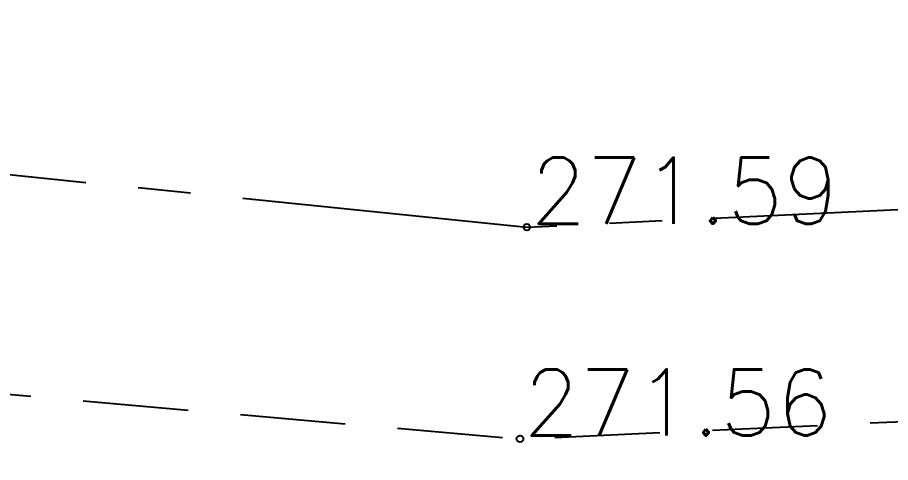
# Model space of a CAD drawing. Extents: x 524954 to 526204, y 9523489 to 9524010.
# Drawn here: x 525098.86 to 525112.04, y 9523717.12 to 9523723.85 of the extents above; entities that cross this region are included whole.
import ezdxf

# ---------------------------------------------------------------- set-up
doc = ezdxf.new("R2010")
doc.units = 0
doc.header["$PDMODE"] = 33
doc.header["$PDSIZE"] = 0.1
doc.linetypes.add('AXES2', pattern=[28.575, 19.05, -3.175, 3.175, -3.175])
doc.linetypes.add('CACHE2', pattern=[4.7625, 3.175, -1.5875])
for name, color, linetype in [('Axe_Piste', 3, 'AXES2'), ('Borde_Piste', 7, 'CACHE2'), ('TopoAlt', 3, 'Continuous'), ('TOPOJIS', 7, 'Continuous')]:
    doc.layers.add(name, color=color, linetype=linetype)
doc.styles.add('Simplex 1.0', font='Simplex.shx', dxfattribs={"width": 0.99, "height": 1})

# ---------------------------------------------------------------- blocks, each defined once
blk = doc.blocks.new('TCPOINT M')
at = {"color": 0}
blk.add_point((0, 0), dxfattribs=at)
at = {"layer": 'TopoAlt', "style": 'Simplex 1.0', "width": 0.99}
blk.add_attdef('ALT', (0.15, 0.15), '', height=1, dxfattribs=at)

msp = doc.modelspace()

# ---------------------------------------------------------------- linework, layer by layer
at = {"layer": 'Axe_Piste', "ltscale": 0.25, "flags": 128}
msp.add_lwpolyline([(525066.696, 9523724.397), (525085.951, 9523722.773), (525106.549, 9523720.679), (525125.937, 9523721.609), (525145.104, 9523722.079), (525164.844, 9523721.17), (525176.151, 9523721.612), (525180.37, 9523722.005), (525195.763, 9523727.11), (525207.279, 9523734.847)], dxfattribs=at)
at = {"layer": 'Borde_Piste', "ltscale": 0.5, "flags": 128}
msp.add_lwpolyline([(525066.653, 9523721.088), (525085.107, 9523719.34), (525106.444, 9523717.48), (525126.219, 9523718.382), (525126.219, 9523718.382), (525124.084, 9523712.777), (525115.285, 9523704.909)], dxfattribs=at)

# ---------------------------------------------------------------- block references
at = {"layer": 'TOPOJIS'}
ref = msp.add_blockref('TCPOINT M', (525106.549, 9523720.679, 271.59), dxfattribs=at)
ref.add_attrib('ALT', '271.59', (525106.599, 9523720.729, 271.59), dxfattribs={"layer": 'TopoAlt', "height": 1, "style": 'Simplex 1.0', "width": 0.99})
ref = msp.add_blockref('TCPOINT M', (525106.444, 9523717.48, 271.56), dxfattribs=at)
ref.add_attrib('ALT', '271.56', (525106.494, 9523717.53, 271.56), dxfattribs={"layer": 'TopoAlt', "height": 1, "style": 'Simplex 1.0', "width": 0.99})

doc.saveas('drawing.dxf')
